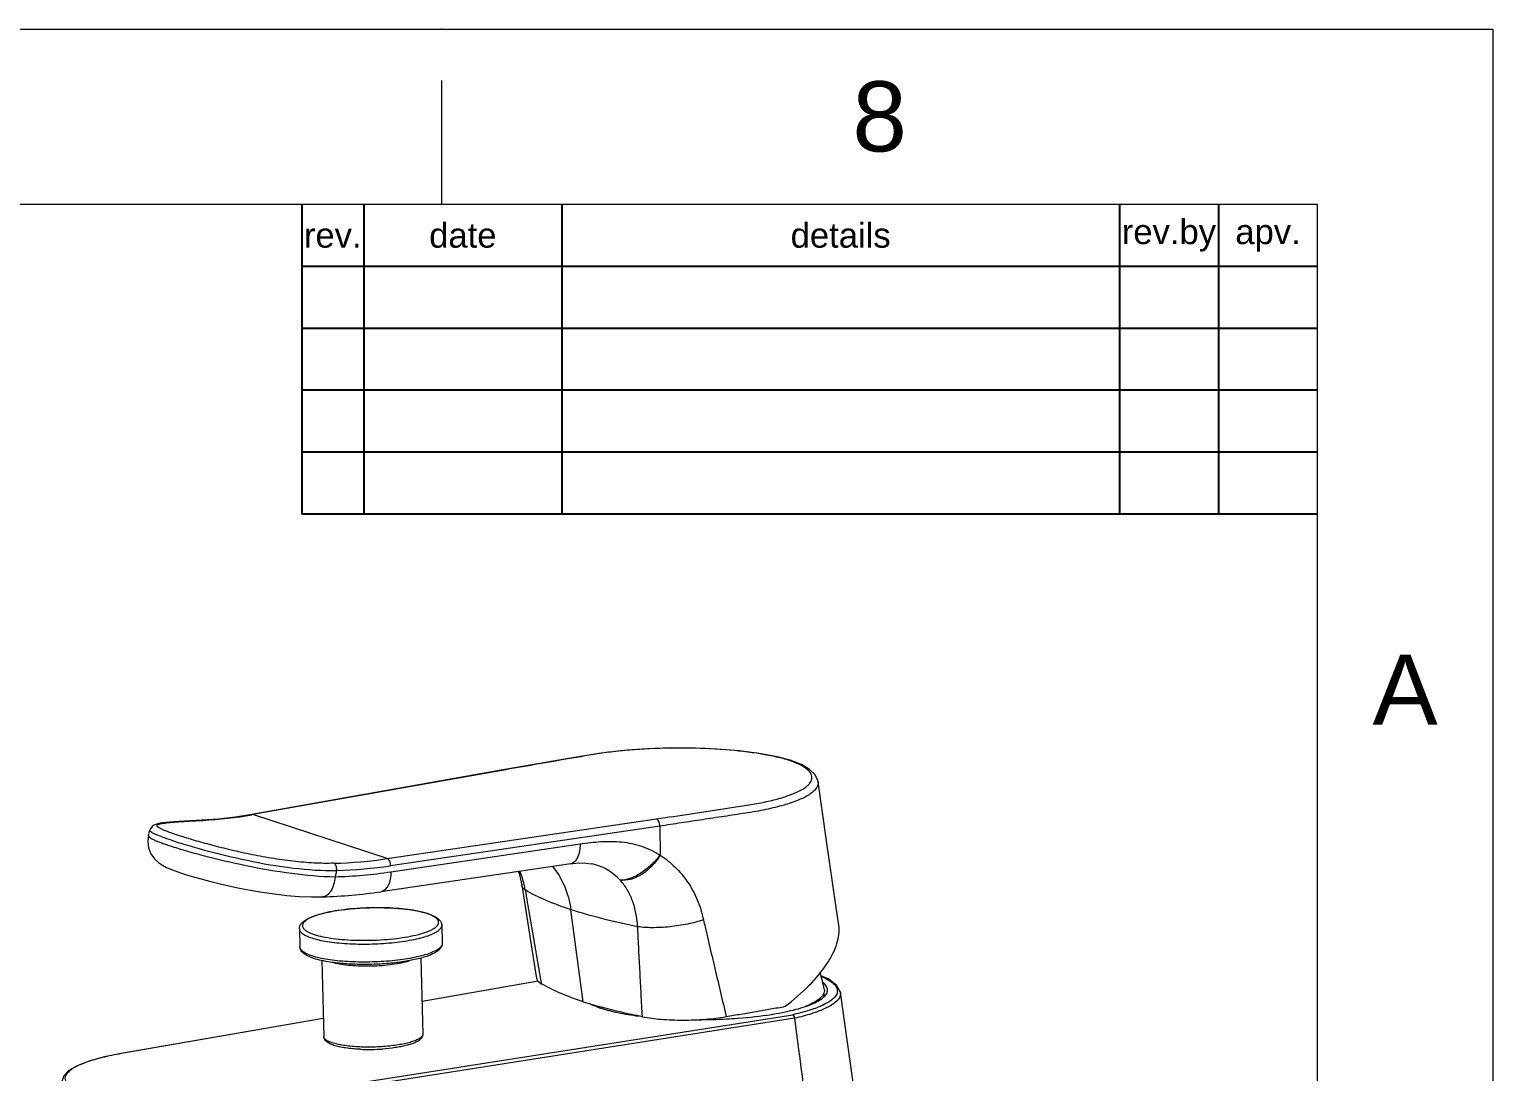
# Model space of a CAD drawing. Header units: millimetres. Extents: x 1433 to 2026, y -1135 to -715.
# Drawn here: x 1908.3 to 2026.4, y -799.3 to -715.2 of the extents above; entities that cross this region are included whole.
import ezdxf

# ---------------------------------------------------------------- set-up
doc = ezdxf.new("R2010")
doc.units = ezdxf.units.MM
doc.header["$LTSCALE"] = 0.1
doc.layers.get('0').update_dxf_attribs({"lineweight": 13})
doc.layers.add('FORM', color=7, linetype='Continuous')
doc.layers.add('TEXT', color=2, linetype='Continuous')
doc.styles.get("Standard").update_dxf_attribs({"font": 'arial.ttf'})

msp = doc.modelspace()

# ---------------------------------------------------------------- linework, layer by layer
for p, q in [((1941.593, -729.292), (1941.593, -719.292)), ((2012.3, -729.292), (1446.643, -729.292)), ((2012.3, -1121.009), (2012.3, -729.292))]:
    msp.add_line(p, q)
at = {"color": 7, "linetype": 'Continuous'}
for p, q in [((1946.686, -774.906), (1926.268, -778.533)), ((1946.769, -774.912), (1926.352, -778.539)), ((1948.739, -774.55), (1946.686, -774.906)), ((1946.687, -774.906), (1946.769, -774.912)), ((1969.685, -774.173), (1969.84, -774.183)), ((1969.839, -774.228), (1969.83, -774.224)), ((1969.84, -774.183), (1969.849, -774.186)), ((1971.251, -776.932), (1971.246, -776.935)), ((1926.352, -778.539), (1926.268, -778.533)), ((1926.352, -778.539), (1926.271, -778.553)), ((1937.202, -782.088), (1926.352, -778.539)), ((1922.233, -779.006), (1922.301, -779.002)), ((1923.553, -778.9), (1922.237, -778.994)), ((1922.237, -778.994), (1922.301, -779.002)), ((1937.202, -782.088), (1958.926, -778.888)), ((1959.195, -779.47), (1937.467, -782.67)), ((1959.195, -779.47), (1959.217, -781.79)), ((1917.927, -780.211), (1918.027, -779.792)), ((1937.49, -783.156), (1952.761, -780.906)), ((1959.208, -781.812), (1959.162, -781.898)), ((1933.112, -783.053), (1932.979, -783.554)), ((1952.006, -782.504), (1936.676, -784.761)), ((1953.669, -782.505), (1953.662, -782.503)), ((1931.986, -785.172), (1931.986, -785.172)), ((1953.023, -793.647), (1952.019, -786.212)), ((1930.104, -787.754), (1930.14, -789.21)), ((1941.6, -787.467), (1941.637, -788.924)), ((1931.919, -790.32), (1932.072, -796.448)), ((1939.916, -790.119), (1940.069, -796.249)), ((1949.379, -791.985), (1940.003, -793.611)), ((1949.389, -791.993), (1940.003, -793.621)), ((1973.778, -792.883), (1973.779, -792.891)), ((1980.901, -842.644), (1973.779, -792.891)), ((1932.035, -794.992), (1915.712, -797.823)), ((1932.035, -795.002), (1915.752, -797.826)), ((1926.839, -801.452), (1969.93, -794.693)), ((1970.087, -794.98), (1926.977, -801.742)), ((1954.488, -794.082), (1954.479, -794.079)), ((1970.087, -794.98), (1970.407, -797.484)), ((1915.752, -797.826), (1915.712, -797.823)), ((1915.752, -797.826), (1915.712, -797.833)), ((1970.407, -797.484), (1970.502, -798.232))]:
    msp.add_line(p, q, dxfattribs=at)
msp.add_lwpolyline([(1432.502, -715.15), (2026.441, -715.15), (2026.441, -1135.15), (1432.502, -1135.15)], close=True)
for points in [[(1969.84, -774.183), (1968.683, -773.879), (1967.233, -773.605), (1965.598, -773.391), (1963.824, -773.243), (1961.965, -773.165), (1960.077, -773.157), (1958.195, -773.219), (1956.32, -773.356), (1954.461, -773.574), (1952.646, -773.872), (1950.751, -774.201), (1948.739, -774.55)], [(1971.975, -775.887), (1971.95, -775.765), (1971.72, -775.304), (1971.283, -774.885), (1970.636, -774.505), (1969.849, -774.186)], [(1973.654, -787.462), (1973.446, -786.026), (1972.666, -780.659), (1971.974, -775.885)], [(1926.268, -778.533), (1924.955, -778.74), (1923.553, -778.9)], [(1922.237, -778.994), (1921.797, -779.017), (1921.294, -779.043), (1920.824, -779.07), (1920.392, -779.096), (1920.001, -779.123), (1919.653, -779.15), (1919.348, -779.178), (1919.087, -779.208), (1918.866, -779.241), (1918.678, -779.279), (1918.515, -779.324), (1918.363, -779.387), (1918.21, -779.492), (1918.071, -779.673), (1918.027, -779.794)], [(1917.926, -780.214), (1917.868, -780.676), (1917.931, -781.209), (1918.12, -781.695), (1918.403, -782.101), (1918.729, -782.408), (1919.054, -782.628), (1919.374, -782.796), (1919.708, -782.943), (1920.079, -783.086), (1920.504, -783.235), (1920.993, -783.392), (1921.548, -783.559), (1922.17, -783.735), (1922.854, -783.917), (1923.6, -784.102), (1924.404, -784.289), (1925.261, -784.471), (1926.166, -784.646), (1927.111, -784.805), (1928.086, -784.945), (1929.081, -785.057), (1930.086, -785.136), (1931.089, -785.176), (1931.986, -785.172)], [(1947.776, -783.127), (1947.834, -783.271), (1948.056, -784.231)], [(1952.006, -782.504), (1952.607, -782.442), (1953.26, -782.449), (1953.669, -782.506)], [(1948.056, -784.226), (1948.411, -786.475), (1948.874, -789.387), (1949.254, -791.767)], [(1973.778, -792.883), (1973.468, -792.3), (1972.782, -791.805), (1972.197, -791.558)], [(1915.712, -797.823), (1914.363, -798.095), (1913.127, -798.436), (1912.17, -798.807), (1911.494, -799.199), (1911.083, -799.616), (1910.933, -800.075), (1910.979, -800.355)]]:
    msp.add_lwpolyline(points, dxfattribs=at)
for centre, radius, start, end in [((1966.884, -782.286), 8.583, 69.92798, 70.95768), ((1920.615, -746.339), 32.706, 272.9552, 279.95811), ((1931.863, -745.971), 36.509, 271.61118, 278.40818), ((1954.608, -778.409), 5.737, 322.54157, 323.7354), ((1956.207, -786.315), 5.434, 56.14975, 56.35622), ((1931.962, -746.316), 37.252, 271.56488, 278.53464), ((1932.048, -745.93), 37.138, 271.64271, 278.3912), ((1941.091, -785.795), 7.338, 12.68904, 21.56099), ((1940.727, -785.885), 7.713, 9.42719, 12.74284), ((1930.915, -745.953), 39.233, 271.56354, 278.44465), ((1938.999, -790.791), 4.489, 70.79737, 71.89975), ((1938.857, -791.483), 5.211, 71.89177, 72.73635), ((1960.852, -794.957), 11.858, 11.33631, 17.91145), ((1963.843, -759.872), 35.466, 252.23767, 254.69172), ((1971.323, -794.289), 1.678, 48.7833, 49.27327), ((1957.224, -785.736), 8.87, 251.53383, 251.88712), ((1962.322, -751.662), 43.429, 269.93612, 272.9702), ((1964.101, -768.829), 26.16, 279.05202, 279.36767), ((1969.373, -787.543), 7.044, 293.15923, 293.4352), ((1935.708, -781.764), 15.733, 267.52221, 274.01681)]:
    msp.add_arc(centre, radius, start, end, dxfattribs=at)
for points, knots in [([(1969.685, -774.173), (1969.335, -774.064), (1968.571, -773.867), (1966.844, -773.537), (1964.388, -773.26), (1961.241, -773.132), (1958.53, -773.194), (1956.399, -773.354), (1954.449, -773.57), (1952.148, -773.981), (1949.45, -774.446), (1947.663, -774.757), (1946.769, -774.912)], [0, 0, 0, 0, 0.0475679, 0.1021353, 0.2279301, 0.3677213, 0.5104281, 0.5793149, 0.6448144, 0.7647863, 0.8823728, 1, 1, 1, 1]), ([(1958.926, -778.888), (1959.851, -778.748), (1961.239, -778.539), (1963.09, -778.26), (1964.478, -778.051), (1965.632, -777.876), (1966.541, -777.737), (1967.389, -777.584), (1968.357, -777.375), (1969.385, -777.086), (1970.224, -776.767), (1970.79, -776.468), (1971.125, -776.21), (1971.346, -775.982), (1971.486, -775.718), (1971.483, -775.449), (1971.415, -775.257), (1971.289, -775.071), (1971.026, -774.81), (1970.539, -774.509), (1970.094, -774.321), (1969.839, -774.228)], [0, 0, 0, 0, 0.180524, 0.2708206, 0.361101, 0.4512551, 0.495817, 0.538549, 0.6175466, 0.6865917, 0.7443784, 0.7905573, 0.8093678, 0.8255805, 0.8519597, 0.8639585, 0.8765423, 0.8906706, 0.9069843, 0.9476244, 1, 1, 1, 1]), ([(1971.975, -775.887), (1971.987, -775.974), (1971.972, -776.166), (1971.829, -776.44), (1971.582, -776.702), (1971.371, -776.855), (1971.251, -776.932)], [0, 0, 0, 0, 0.1981059, 0.4176754, 0.6805723, 1, 1, 1, 1]), ([(1971.246, -776.935), (1970.972, -777.11), (1970.303, -777.428), (1969.376, -777.735), (1968.499, -777.967), (1967.751, -778.135), (1966.951, -778.293), (1966.11, -778.424), (1965.25, -778.554), (1964.097, -778.729), (1962.655, -778.947), (1960.924, -779.208), (1959.771, -779.383), (1959.195, -779.47)], [0, 0, 0, 0, 0.0786292, 0.1787575, 0.236413, 0.2985498, 0.3646428, 0.4343148, 0.5049038, 0.5756212, 0.7171015, 0.8585876, 1, 1, 1, 1]), ([(1932.89, -782.466), (1932.357, -782.481), (1931.251, -782.462), (1929.559, -782.317), (1927.816, -782.07), (1926.085, -781.745), (1924.425, -781.37), (1922.893, -780.977), (1921.721, -780.647), (1920.884, -780.394), (1920.345, -780.224), (1919.875, -780.066), (1919.476, -779.923), (1919.151, -779.794), (1918.929, -779.693), (1918.792, -779.617), (1918.717, -779.568), (1918.662, -779.522), (1918.626, -779.48), (1918.61, -779.436), (1918.622, -779.393), (1918.657, -779.359), (1918.741, -779.312), (1918.903, -779.267), (1919.158, -779.222), (1919.494, -779.182), (1919.907, -779.145), (1920.394, -779.11), (1920.951, -779.075), (1921.571, -779.04), (1922.006, -779.017), (1922.233, -779.006)], [0, 0, 0, 0, 0.0867303, 0.1799026, 0.2765142, 0.3733031, 0.4667442, 0.5535609, 0.6308772, 0.6650952, 0.6958758, 0.7228892, 0.7459502, 0.7649341, 0.7797712, 0.7856306, 0.7904625, 0.7943016, 0.7972367, 0.7994913, 0.8015531, 0.8040483, 0.8073742, 0.8170804, 0.8311573, 0.8495734, 0.8721745, 0.8987604, 0.9291066, 0.9629638, 1, 1, 1, 1]), ([(1959.195, -779.47), (1959.195, -779.343), (1959.158, -779.159), (1959.043, -778.966), (1958.965, -778.902), (1958.926, -778.888)], [0, 0, 0, 0, 0.5694674, 0.8115758, 1, 1, 1, 1]), ([(1917.926, -780.214), (1917.912, -780.272), (1918.014, -780.376), (1918.162, -780.468), (1918.361, -780.571), (1918.612, -780.679), (1918.921, -780.8), (1919.282, -780.93), (1919.542, -781.017), (1919.68, -781.062)], [0, 0, 0, 0, 0.0890947, 0.1710904, 0.2812879, 0.4199181, 0.5865296, 0.7803296, 1, 1, 1, 1]), ([(1919.789, -780.614), (1919.529, -780.529), (1919.165, -780.405), (1918.721, -780.236), (1918.468, -780.13), (1918.271, -780.035), (1918.145, -779.96), (1918.076, -779.901), (1918.036, -779.858), (1918.022, -779.816), (1918.027, -779.794)], [0, 0, 0, 0, 0.413967, 0.580633, 0.7192033, 0.829167, 0.9106168, 0.9410845, 0.9653137, 1, 1, 1, 1]), ([(1919.789, -780.614), (1920.19, -780.745), (1921.074, -781.017), (1923.096, -781.588), (1925.955, -782.285), (1929.511, -782.902), (1931.943, -783.071), (1933.112, -783.053)], [0, 0, 0, 0, 0.092979, 0.2040663, 0.4638257, 0.7419232, 1, 1, 1, 1]), ([(1952.761, -780.907), (1952.762, -781.097), (1952.737, -781.466), (1952.601, -781.967), (1952.389, -782.304), (1952.173, -782.459), (1952.06, -782.496), (1952.006, -782.504)], [0, 0, 0, 0, 0.3010639, 0.5836663, 0.8159496, 0.9125844, 1, 1, 1, 1]), ([(1952.761, -780.906), (1953.32, -780.824), (1954.436, -780.686), (1956.115, -780.691), (1957.75, -781.022), (1958.751, -781.508), (1959.207, -781.812)], [0, 0, 0, 0, 0.2547359, 0.5057073, 0.753074, 1, 1, 1, 1]), ([(1919.68, -781.062), (1920.08, -781.193), (1920.963, -781.461), (1922.986, -782.018), (1925.844, -782.691), (1929.392, -783.311), (1931.813, -783.53), (1932.979, -783.554)], [0, 0, 0, 0, 0.0929874, 0.2040651, 0.4638389, 0.742057, 1, 1, 1, 1]), ([(1937.467, -782.67), (1937.466, -782.543), (1937.43, -782.359), (1937.317, -782.166), (1937.241, -782.102), (1937.202, -782.088)], [0, 0, 0, 0, 0.5711607, 0.813062, 1, 1, 1, 1]), ([(1959.208, -781.812), (1958.988, -782.105), (1958.5, -782.645), (1957.678, -783.295), (1956.839, -783.72), (1956.257, -783.838), (1955.996, -783.828)], [0, 0, 0, 0, 0.2818515, 0.5555884, 0.7994942, 1, 1, 1, 1]), ([(1959.162, -781.898), (1958.975, -782.206), (1958.534, -782.766), (1957.734, -783.415), (1956.872, -783.804), (1956.268, -783.867), (1955.996, -783.828)], [0, 0, 0, 0, 0.2778517, 0.5450811, 0.7881187, 1, 1, 1, 1]), ([(1959.234, -781.803), (1959.661, -782.088), (1960.474, -782.747), (1961.5, -783.968), (1962.285, -785.416), (1962.614, -786.485), (1962.729, -787.039)], [0, 0, 0, 0, 0.2387234, 0.4835812, 0.7369059, 1, 1, 1, 1]), ([(1933.112, -783.053), (1933.118, -782.988), (1933.115, -782.859), (1933.074, -782.683), (1933.003, -782.543), (1932.928, -782.48), (1932.89, -782.466)], [0, 0, 0, 0, 0.2963374, 0.5771707, 0.8152061, 1, 1, 1, 1]), ([(1937.49, -783.155), (1937.491, -783.357), (1937.46, -783.736), (1937.326, -784.177), (1937.158, -784.453), (1937.015, -784.608), (1936.854, -784.716), (1936.736, -784.752), (1936.677, -784.761)], [0, 0, 0, 0, 0.3127536, 0.5850939, 0.7036814, 0.8106339, 0.908002, 1, 1, 1, 1]), ([(1950.528, -782.709), (1950.931, -783.182), (1951.602, -784.301), (1951.931, -785.558), (1952.019, -786.212)], [0, 0, 0, 0, 0.4848417, 1, 1, 1, 1]), ([(1955.996, -783.828), (1955.681, -783.496), (1955.145, -783.057), (1954.323, -782.671), (1953.89, -782.549), (1953.669, -782.505)], [0, 0, 0, 0, 0.5055814, 0.7509116, 1, 1, 1, 1]), ([(1932.979, -783.554), (1932.961, -783.769), (1932.892, -784.168), (1932.709, -784.622), (1932.509, -784.9), (1932.348, -785.05), (1932.172, -785.146), (1932.047, -785.17), (1931.986, -785.172)], [0, 0, 0, 0, 0.3154767, 0.5910043, 0.7097671, 0.8156491, 0.9108914, 1, 1, 1, 1]), ([(1948.336, -784.621), (1948.265, -784.57), (1948.141, -784.46), (1948.069, -784.306), (1948.056, -784.231)], [0, 0, 0, 0, 0.5355197, 1, 1, 1, 1]), ([(1957.408, -787.589), (1957.386, -787.221), (1957.297, -786.511), (1957.03, -785.499), (1956.609, -784.59), (1956.217, -784.063), (1955.996, -783.828)], [0, 0, 0, 0, 0.2703477, 0.5226543, 0.7637714, 1, 1, 1, 1]), ([(1952.019, -786.212), (1951.323, -785.981), (1950.065, -785.518), (1948.857, -784.931), (1948.336, -784.621)], [0, 0, 0, 0, 0.547722, 1, 1, 1, 1]), ([(1948.336, -784.622), (1948.39, -784.956), (1948.499, -785.596), (1948.715, -786.861), (1948.982, -788.422), (1949.304, -790.302), (1949.521, -791.558), (1949.63, -792.185)], [0, 0, 0, 0, 0.1324524, 0.2539463, 0.5016688, 0.7513604, 1, 1, 1, 1]), ([(1930.338, -787.245), (1930.422, -787.161), (1930.632, -787.008), (1931.01, -786.821), (1931.471, -786.651), (1932.013, -786.499), (1932.628, -786.365), (1933.559, -786.209), (1934.814, -786.08), (1936.359, -786.026), (1937.642, -786.067), (1938.615, -786.156), (1939.273, -786.245), (1939.866, -786.357), (1940.234, -786.453), (1940.404, -786.506)], [0, 0, 0, 0, 0.0343644, 0.0748575, 0.1224411, 0.1771675, 0.2384609, 0.3054233, 0.4516522, 0.6053063, 0.7548953, 0.8246833, 0.8894491, 0.9481389, 1, 1, 1, 1]), ([(1940.393, -786.524), (1940.167, -786.45), (1939.66, -786.323), (1938.83, -786.187), (1937.885, -786.094), (1936.863, -786.048), (1935.802, -786.05), (1934.743, -786.101), (1933.726, -786.2), (1932.789, -786.341), (1932.079, -786.494), (1931.579, -786.638), (1931.261, -786.749), (1930.987, -786.864), (1930.759, -786.985), (1930.578, -787.109), (1930.446, -787.237), (1930.364, -787.369), (1930.338, -787.508), (1930.374, -787.645), (1930.464, -787.773), (1930.604, -787.894), (1930.793, -788.009), (1931.029, -788.117), (1931.204, -788.181), (1931.299, -788.212)], [0, 0, 0, 0, 0.0608489, 0.1333519, 0.2151486, 0.3033843, 0.3948968, 0.4863746, 0.5745077, 0.6561395, 0.7284238, 0.7603098, 0.7890304, 0.8144144, 0.8363704, 0.8549234, 0.8702899, 0.8830167, 0.8941777, 0.9053742, 0.9181935, 0.9336843, 0.9523748, 0.9744786, 1, 1, 1, 1]), ([(1931.299, -788.212), (1931.523, -788.285), (1932.025, -788.411), (1932.847, -788.546), (1933.781, -788.64), (1934.793, -788.687), (1935.844, -788.687), (1936.896, -788.638), (1937.908, -788.543), (1938.843, -788.406), (1939.555, -788.255), (1940.058, -788.115), (1940.38, -788.006), (1940.659, -787.892), (1940.894, -787.774), (1941.082, -787.651), (1941.223, -787.525), (1941.315, -787.395), (1941.354, -787.259), (1941.332, -787.122), (1941.255, -786.993), (1941.128, -786.872), (1940.953, -786.756), (1940.731, -786.647), (1940.565, -786.583), (1940.475, -786.552)], [0, 0, 0, 0, 0.0607196, 0.1329966, 0.2145213, 0.3024995, 0.3938334, 0.4852751, 0.5735715, 0.6556116, 0.7285763, 0.7609054, 0.7901339, 0.8160833, 0.8386474, 0.8578252, 0.8737853, 0.8869834, 0.89835, 0.9093723, 0.9216742, 0.9364266, 0.9542528, 0.9754255, 1, 1, 1, 1]), ([(1940.477, -786.529), (1940.566, -786.558), (1940.735, -786.619), (1940.969, -786.722), (1941.171, -786.836), (1941.289, -786.924), (1941.341, -786.97)], [0, 0, 0, 0, 0.288587, 0.5495873, 0.7855143, 1, 1, 1, 1]), ([(1957.408, -787.589), (1956.444, -787.392), (1954.634, -786.983), (1952.848, -786.48), (1952.019, -786.212)], [0, 0, 0, 0, 0.5304439, 1, 1, 1, 1]), ([(1930.104, -787.754), (1930.103, -787.706), (1930.113, -787.61), (1930.163, -787.474), (1930.239, -787.351), (1930.303, -787.279), (1930.338, -787.245)], [0, 0, 0, 0, 0.2503375, 0.4975839, 0.7459466, 1, 1, 1, 1]), ([(1930.104, -787.754), (1930.105, -787.788), (1930.118, -787.859), (1930.171, -787.961), (1930.254, -788.059), (1930.367, -788.154), (1930.51, -788.245), (1930.752, -788.37), (1930.954, -788.446), (1931.098, -788.493)], [0, 0, 0, 0, 0.0786339, 0.1639293, 0.2610742, 0.3734, 0.502819, 0.650296, 1, 1, 1, 1]), ([(1931.098, -788.493), (1931.287, -788.554), (1931.702, -788.664), (1932.377, -788.791), (1933.14, -788.889), (1933.971, -788.956), (1934.85, -788.989), (1935.754, -788.989), (1936.66, -788.954), (1937.546, -788.886), (1938.39, -788.787), (1939.169, -788.659), (1939.865, -788.505), (1940.461, -788.33), (1940.884, -788.163), (1941.157, -788.017), (1941.317, -787.912), (1941.442, -787.804), (1941.534, -787.695), (1941.59, -787.582), (1941.601, -787.504), (1941.6, -787.467)], [0, 0, 0, 0, 0.0542001, 0.1172794, 0.1879278, 0.2645529, 0.3453698, 0.4284626, 0.5118473, 0.5935308, 0.6715714, 0.7441387, 0.8095782, 0.8664857, 0.9138098, 0.9337067, 0.9510863, 0.9660528, 0.978845, 0.9899144, 1, 1, 1, 1]), ([(1941.341, -786.97), (1941.378, -787.003), (1941.446, -787.072), (1941.528, -787.191), (1941.585, -787.323), (1941.599, -787.419), (1941.6, -787.467)], [0, 0, 0, 0, 0.2540537, 0.5024158, 0.7496624, 1, 1, 1, 1]), ([(1957.79, -794.854), (1957.759, -794.253), (1957.697, -793.047), (1957.618, -791.54), (1957.555, -790.335), (1957.509, -789.441), (1957.47, -788.705), (1957.442, -788.089), (1957.42, -787.767), (1957.407, -787.589)], [0, 0, 0, 0, 0.2482852, 0.4978785, 0.6223284, 0.7455802, 0.867, 0.9264261, 1, 1, 1, 1]), ([(1962.729, -787.039), (1962.311, -787.173), (1961.407, -787.402), (1960.017, -787.615), (1958.661, -787.691), (1957.795, -787.644), (1957.408, -787.589)], [0, 0, 0, 0, 0.2444934, 0.5184618, 0.782363, 1, 1, 1, 1]), ([(1962.729, -787.039), (1962.769, -787.228), (1962.844, -787.572), (1963.004, -788.231), (1963.189, -789.023), (1963.416, -789.986), (1963.719, -791.281), (1964.099, -792.9), (1964.405, -794.194), (1964.557, -794.84)], [0, 0, 0, 0, 0.072377, 0.1318069, 0.2536566, 0.3772255, 0.5020463, 0.7515958, 1, 1, 1, 1]), ([(1969.33, -794.012), (1970.011, -793.49), (1971.228, -792.439), (1972.486, -790.963), (1973.18, -789.788), (1973.606, -788.763), (1973.726, -787.952), (1973.654, -787.462)], [0, 0, 0, 0, 0.3164614, 0.5908353, 0.7102441, 0.8175024, 1, 1, 1, 1]), ([(1941.637, -788.924), (1941.638, -788.96), (1941.626, -789.038), (1941.57, -789.151), (1941.479, -789.261), (1941.353, -789.368), (1941.193, -789.474), (1940.92, -789.619), (1940.497, -789.787), (1939.902, -789.961), (1939.206, -790.115), (1938.426, -790.243), (1937.583, -790.342), (1936.697, -790.41), (1935.79, -790.445), (1934.886, -790.446), (1934.007, -790.412), (1933.176, -790.345), (1932.413, -790.247), (1931.738, -790.121), (1931.323, -790.011), (1931.135, -789.949)], [0, 0, 0, 0, 0.0100856, 0.021155, 0.0339472, 0.0489137, 0.0662933, 0.0861902, 0.1335143, 0.1904218, 0.2558613, 0.3284286, 0.4064692, 0.4881527, 0.5715374, 0.6546302, 0.7354471, 0.8120722, 0.8827206, 0.9457999, 1, 1, 1, 1]), ([(1941.637, -788.924), (1941.638, -788.972), (1941.628, -789.068), (1941.578, -789.203), (1941.502, -789.326), (1941.437, -789.399), (1941.403, -789.433)], [0, 0, 0, 0, 0.2503375, 0.4975839, 0.7459466, 1, 1, 1, 1]), ([(1930.4, -789.707), (1930.363, -789.675), (1930.295, -789.606), (1930.213, -789.487), (1930.156, -789.354), (1930.142, -789.258), (1930.14, -789.21)], [0, 0, 0, 0, 0.2540537, 0.5024158, 0.7496624, 1, 1, 1, 1]), ([(1931.135, -789.949), (1930.991, -789.902), (1930.788, -789.826), (1930.546, -789.702), (1930.404, -789.61), (1930.291, -789.515), (1930.207, -789.417), (1930.155, -789.316), (1930.141, -789.244), (1930.14, -789.21)], [0, 0, 0, 0, 0.349704, 0.497181, 0.6266, 0.7389258, 0.8360707, 0.9213661, 1, 1, 1, 1]), ([(1931.264, -790.148), (1931.174, -790.119), (1931.006, -790.059), (1930.772, -789.955), (1930.57, -789.842), (1930.452, -789.754), (1930.4, -789.707)], [0, 0, 0, 0, 0.288587, 0.5495873, 0.7855143, 1, 1, 1, 1]), ([(1932.587, -790.446), (1932.347, -790.409), (1931.902, -790.328), (1931.463, -790.214), (1931.264, -790.148)], [0, 0, 0, 0, 0.5364955, 1, 1, 1, 1]), ([(1941.403, -789.433), (1941.331, -789.504), (1941.158, -789.636), (1940.849, -789.802), (1940.477, -789.954), (1940.044, -790.093), (1939.552, -790.219), (1938.801, -790.374), (1937.768, -790.52), (1936.459, -790.62), (1935.118, -790.646), (1933.821, -790.595), (1932.984, -790.506), (1932.587, -790.446)], [0, 0, 0, 0, 0.0334121, 0.0719131, 0.1162193, 0.1666924, 0.2230343, 0.2847403, 0.4212574, 0.5692416, 0.7205654, 0.8668084, 1, 1, 1, 1]), ([(1932.857, -790.483), (1933.064, -790.537), (1933.521, -790.625), (1934.255, -790.71), (1935.066, -790.754), (1935.917, -790.755), (1936.767, -790.713), (1937.577, -790.63), (1938.309, -790.51), (1938.763, -790.399), (1938.969, -790.336)], [0, 0, 0, 0, 0.1042058, 0.2256813, 0.3593084, 0.4992418, 0.6392776, 0.7732062, 0.8951644, 1, 1, 1, 1]), ([(1949.254, -791.767), (1949.267, -791.846), (1949.34, -791.967), (1949.484, -792.093), (1949.577, -792.154), (1949.629, -792.185)], [0, 0, 0, 0, 0.4204499, 0.6867108, 1, 1, 1, 1]), ([(1953.023, -793.647), (1952.391, -793.437), (1951.233, -793.009), (1950.12, -792.469), (1949.629, -792.185)], [0, 0, 0, 0, 0.5402446, 1, 1, 1, 1]), ([(1968.359, -794.64), (1968.683, -794.586), (1969.299, -794.473), (1970.166, -794.271), (1970.923, -794.048), (1971.559, -793.807), (1972.066, -793.553), (1972.44, -793.286), (1972.682, -793.005), (1972.741, -792.789), (1972.739, -792.693)], [0, 0, 0, 0, 0.1966257, 0.3750805, 0.5330186, 0.6689065, 0.7818352, 0.8721334, 0.9424424, 1, 1, 1, 1]), ([(1972.479, -792.626), (1972.493, -792.696), (1972.493, -792.848), (1972.402, -793.073), (1972.23, -793.289), (1972.078, -793.417), (1971.992, -793.481)], [0, 0, 0, 0, 0.2065194, 0.4284074, 0.6883901, 1, 1, 1, 1]), ([(1972.242, -791.583), (1972.434, -791.666), (1972.775, -791.831), (1973.193, -792.124), (1973.465, -792.436), (1973.565, -792.786), (1973.451, -793.138), (1973.162, -793.451), (1972.726, -793.749), (1972.374, -793.92), (1972.175, -794.006)], [0, 0, 0, 0, 0.1674215, 0.3012554, 0.4059102, 0.4921251, 0.5794548, 0.6878337, 0.8270758, 1, 1, 1, 1]), ([(1972.739, -792.693), (1972.736, -792.584), (1972.646, -792.341), (1972.464, -792.168), (1972.356, -792.083)], [0, 0, 0, 0, 0.4401496, 1, 1, 1, 1]), ([(1953.61, -793.823), (1953.669, -793.852), (1953.931, -793.976), (1954.202, -794.078), (1954.415, -794.149)], [0, 0, 0, 0, 0.2270199, 1, 1, 1, 1]), ([(1971.992, -793.481), (1971.849, -793.586), (1971.508, -793.788), (1971.148, -793.947), (1970.947, -794.027)], [0, 0, 0, 0, 0.4513029, 1, 1, 1, 1]), ([(1972.071, -793.521), (1972.086, -793.502), (1972.142, -793.428), (1972.188, -793.346), (1972.211, -793.282)], [0, 0, 0, 0, 0.2685293, 1, 1, 1, 1]), ([(1973.779, -792.891), (1973.787, -792.952), (1973.787, -793.078), (1973.728, -793.266), (1973.613, -793.449), (1973.375, -793.706), (1972.935, -794.011), (1972.529, -794.205), (1972.297, -794.303)], [0, 0, 0, 0, 0.0838227, 0.1712858, 0.2684808, 0.3797189, 0.6526731, 1, 1, 1, 1]), ([(1972.393, -793.034), (1972.4, -793.05), (1972.425, -793.114), (1972.44, -793.181), (1972.445, -793.232)], [0, 0, 0, 0, 0.2577595, 1, 1, 1, 1]), ([(1972.551, -793.147), (1972.542, -793.137), (1972.503, -793.095), (1972.461, -793.055), (1972.428, -793.026)], [0, 0, 0, 0, 0.2402718, 1, 1, 1, 1]), ([(1954.467, -794.166), (1954.909, -794.311), (1955.904, -794.559), (1956.915, -794.723), (1957.468, -794.796)], [0, 0, 0, 0, 0.4543387, 1, 1, 1, 1]), ([(1957.791, -794.854), (1957.5, -794.796), (1956.392, -794.566), (1955.292, -794.302), (1954.488, -794.082)], [0, 0, 0, 0, 0.2627472, 1, 1, 1, 1]), ([(1957.791, -794.854), (1958.291, -794.954), (1959.383, -795.088), (1961.086, -795.146), (1962.841, -795.073), (1964.002, -794.935), (1964.557, -794.84)], [0, 0, 0, 0, 0.2250676, 0.4844328, 0.7514097, 1, 1, 1, 1]), ([(1964.557, -794.84), (1964.957, -794.771), (1965.754, -794.634), (1966.951, -794.429), (1968.143, -794.223), (1968.937, -794.089), (1969.33, -794.012)], [0, 0, 0, 0, 0.2507872, 0.5014372, 0.7519509, 1, 1, 1, 1]), ([(1964.573, -795.033), (1964.893, -795.016), (1966.112, -794.938), (1967.327, -794.805), (1968.216, -794.663)], [0, 0, 0, 0, 0.2628137, 1, 1, 1, 1]), ([(1971.49, -794.267), (1971.373, -794.307), (1970.859, -794.47), (1970.336, -794.603), (1969.93, -794.693)], [0, 0, 0, 0, 0.2297981, 1, 1, 1, 1]), ([(1970.087, -794.98), (1970.083, -794.948), (1970.079, -794.883), (1970.038, -794.777), (1969.978, -794.707), (1969.93, -794.693)], [0, 0, 0, 0, 0.2850874, 0.5624239, 1, 1, 1, 1]), ([(1971.844, -794.478), (1971.714, -794.524), (1971.136, -794.717), (1970.546, -794.871), (1970.087, -794.974)], [0, 0, 0, 0, 0.2271182, 1, 1, 1, 1]), ([(1972.144, -794.02), (1972.093, -794.042), (1971.878, -794.131), (1971.659, -794.211), (1971.49, -794.267)], [0, 0, 0, 0, 0.2362831, 1, 1, 1, 1]), ([(1972.297, -794.303), (1972.261, -794.318), (1972.111, -794.379), (1971.96, -794.436), (1971.844, -794.478)], [0, 0, 0, 0, 0.2404847, 1, 1, 1, 1]), ([(1940.069, -796.249), (1940.07, -796.274), (1940.062, -796.327), (1940.025, -796.403), (1939.964, -796.478), (1939.881, -796.551), (1939.775, -796.623), (1939.594, -796.722), (1939.312, -796.837), (1938.916, -796.957), (1938.451, -797.063), (1937.929, -797.153), (1937.562, -797.199), (1937.372, -797.219)], [0, 0, 0, 0, 0.0251442, 0.0526345, 0.0842559, 0.1211137, 0.1638152, 0.2126275, 0.3286338, 0.46817, 0.6288438, 0.8074062, 1, 1, 1, 1]), ([(1940.069, -796.249), (1940.07, -796.288), (1940.062, -796.366), (1940.022, -796.475), (1939.963, -796.572), (1939.913, -796.628), (1939.886, -796.655)], [0, 0, 0, 0, 0.2570266, 0.507648, 0.7540941, 1, 1, 1, 1]), ([(1932.275, -796.845), (1932.247, -796.82), (1932.194, -796.766), (1932.129, -796.672), (1932.084, -796.565), (1932.072, -796.488), (1932.072, -796.448)], [0, 0, 0, 0, 0.2459064, 0.4923514, 0.7429732, 1, 1, 1, 1]), ([(1932.763, -796.962), (1932.663, -796.93), (1932.486, -796.863), (1932.289, -796.755), (1932.176, -796.661), (1932.118, -796.592), (1932.081, -796.522), (1932.072, -796.472), (1932.072, -796.448)], [0, 0, 0, 0, 0.3498166, 0.6264779, 0.738837, 0.8360157, 0.9213395, 1, 1, 1, 1]), ([(1932.892, -797.162), (1932.772, -797.122), (1932.555, -797.039), (1932.354, -796.916), (1932.275, -796.845)], [0, 0, 0, 0, 0.5422966, 1, 1, 1, 1]), ([(1934.809, -797.283), (1934.609, -797.272), (1934.224, -797.242), (1933.678, -797.174), (1933.194, -797.085), (1932.898, -797.006), (1932.763, -796.962)], [0, 0, 0, 0, 0.2898806, 0.5572098, 0.7956541, 1, 1, 1, 1]), ([(1935.028, -797.482), (1934.821, -797.473), (1934.421, -797.446), (1933.853, -797.38), (1933.346, -797.289), (1933.034, -797.208), (1932.892, -797.162)], [0, 0, 0, 0, 0.2876712, 0.5541703, 0.7930672, 1, 1, 1, 1]), ([(1937.372, -797.219), (1936.947, -797.264), (1936.092, -797.317), (1935.236, -797.307), (1934.809, -797.283)], [0, 0, 0, 0, 0.5000483, 1, 1, 1, 1]), ([(1939.886, -796.655), (1939.825, -796.715), (1939.675, -796.825), (1939.409, -796.958), (1939.089, -797.076), (1938.715, -797.182), (1938.293, -797.275), (1937.655, -797.382), (1937.154, -797.434), (1936.81, -797.458)], [0, 0, 0, 0, 0.0797392, 0.1710496, 0.2766375, 0.3973509, 0.5321122, 0.6791393, 1, 1, 1, 1]), ([(1915.712, -797.833), (1915.199, -797.922), (1914.26, -798.114), (1913.16, -798.427), (1912.432, -798.71), (1912.002, -798.918), (1911.658, -799.132), (1911.401, -799.35), (1911.233, -799.577), (1911.163, -799.816), (1911.205, -800.055), (1911.35, -800.279), (1911.586, -800.488), (1911.909, -800.688), (1912.318, -800.878), (1912.623, -800.988), (1912.789, -801.042)], [0, 0, 0, 0, 0.2146297, 0.3950512, 0.4707532, 0.5363217, 0.5917644, 0.6374843, 0.6747459, 0.7064347, 0.7371627, 0.7719533, 0.8143774, 0.8661646, 0.9279804, 1, 1, 1, 1]), ([(1970.502, -798.232), (1970.991, -802.071), (1971.718, -807.83), (1972.668, -815.512), (1973.37, -821.279), (1973.94, -826.087), (1974.384, -829.938), (1974.71, -832.829), (1975.024, -835.723), (1975.273, -838.138), (1975.457, -840.074), (1975.588, -841.529), (1975.694, -842.989), (1975.761, -843.964), (1975.773, -844.454)], [0, 0, 0, 0, 0.2494893, 0.3742852, 0.4991288, 0.6240384, 0.6865276, 0.7490486, 0.8116129, 0.8742419, 0.9055937, 0.9369834, 0.9684399, 1, 1, 1, 1])]:
    msp.add_open_spline(points, degree=3, knots=knots, dxfattribs=at)
msp.add_open_spline([(1959.207, -781.812), (1959.212, -781.806), (1959.216, -781.798), (1959.217, -781.79)], degree=3, dxfattribs=at)
msp.add_point((1941.593, -715.15))
at = {"layer": 'FORM'}
for p, q in [((1930.3, -729.292), (1930.3, -754.292)), ((1935.3, -729.292), (1935.3, -754.292)), ((1951.3, -729.292), (1951.3, -754.292)), ((1996.3, -729.292), (1996.3, -754.292)), ((2004.3, -729.292), (2004.3, -754.292)), ((2012.3, -734.292), (1930.3, -734.292)), ((2012.3, -739.292), (1930.3, -739.292)), ((2012.3, -744.292), (1930.3, -744.292)), ((2012.3, -749.292), (1930.3, -749.292)), ((2012.3, -754.292), (1930.3, -754.292))]:
    msp.add_line(p, q, dxfattribs=at)

# ---------------------------------------------------------------- texts
at = {"char_height": 5.657, "attachment_point": 5}
for s, width, insert in [('8', 50, (1976.946, -722.221)), ('A', 10, (2019.371, -768.463))]:
    msp.add_mtext_dynamic_manual_height_columns(s, width=width, gutter_width=12.5, heights=[0], dxfattribs=dict(at, insert=insert))
at = {"layer": 'TEXT', "char_height": 2, "attachment_point": 5}
for s, width, insert in [('rev.', 5, (1932.8, -731.792)), ('date', 16, (1943.3, -731.792)), ('details', 45, (1973.8, -731.792)), ('rev.by', 8, (2000.3, -731.792)), ('apv.', 8, (2008.3, -731.792))]:
    msp.add_mtext_dynamic_manual_height_columns(s, width=width, gutter_width=12.5, heights=[0], dxfattribs=dict(at, insert=insert))

doc.saveas('drawing.dxf')
